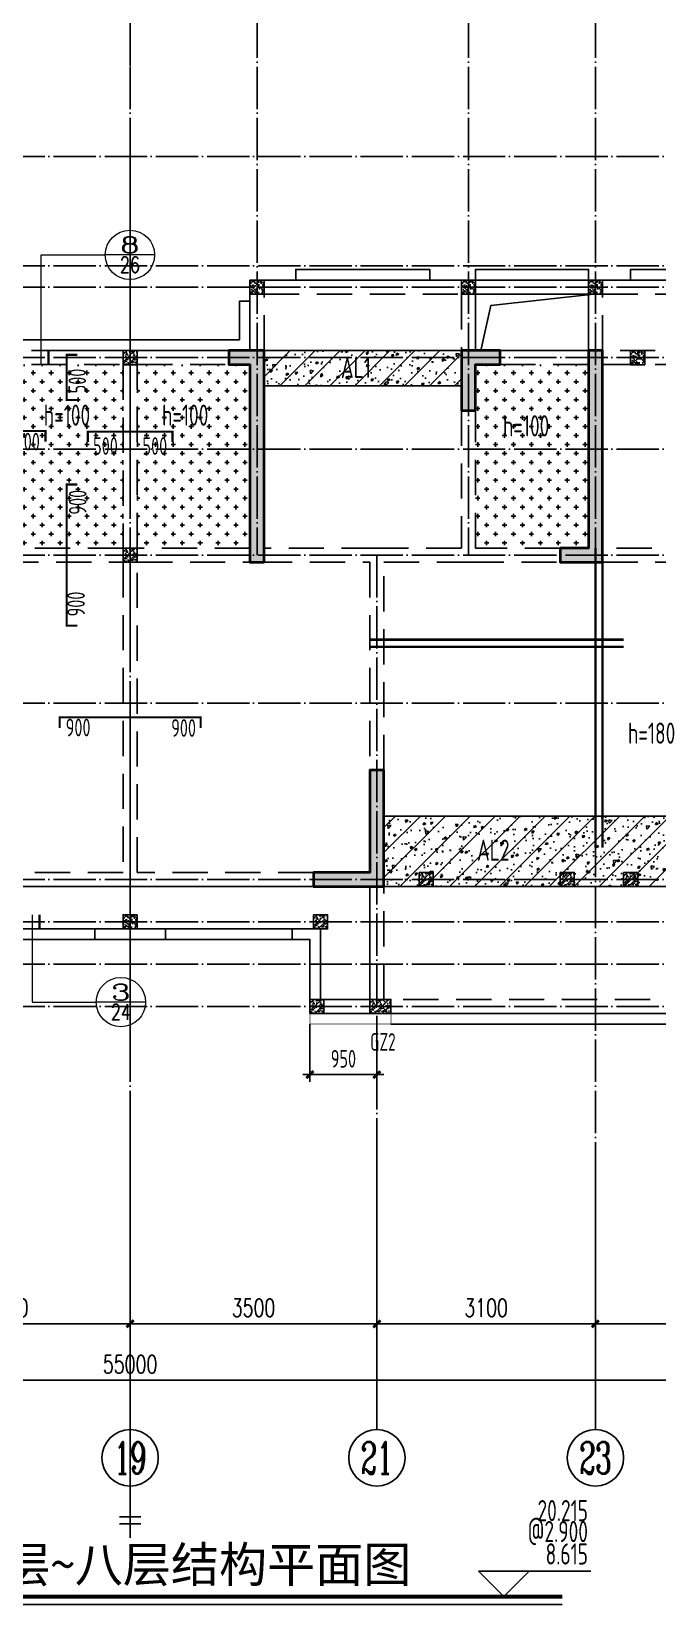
# Model space of a CAD drawing. Extents: x 393367 to 3005760, y 4998 to 826018.
# Drawn here: x 2518811 to 2527692, y 343539 to 365843 of the extents above; entities that cross this region are included whole.
import ezdxf
from ezdxf.enums import TextEntityAlignment as Align

# ---------------------------------------------------------------- set-up
doc = ezdxf.new("R2010")
doc.units = 0
doc.header["$LTSCALE"] = 1000
for name, pattern in [('CENTER', [8, 5, -1, 1, -1]), ('DASH', [0.35, 0.25, -0.1]), ('DASHED', [0.75, 0.5, -0.25]), ('DOTE', [2.42, 2, -0.2, 0.02, -0.2])]:
    doc.linetypes.add(name, pattern=pattern)
doc.layers.get('0').update_dxf_attribs({"linetype": 'CONTINUOUS'})
doc.layers.get('Defpoints').update_dxf_attribs({"linetype": 'CONTINUOUS'})
for name, color, linetype in [('AXIS', 3, 'CONTINUOUS'), ('AXIS_TEXT', 7, 'CONTINUOUS'), ('BEAM', 4, 'DASH'), ('DIM', 3, 'CONTINUOUS'), ('DOTE', 8, 'DOTE'), ('PUB_TEXT', 7, 'CONTINUOUS'), ('S-引出线', 40, 'CONTINUOUS'), ('S-文字', 7, 'CONTINUOUS'), ('S-板负筋', 13, 'CONTINUOUS'), ('S-板负筋标注', 7, 'CONTINUOUS'), ('S-构造柱', 212, 'CONTINUOUS'), ('S-构造柱编号', 130, 'CONTINUOUS'), ('S-标高', 3, 'CONTINUOUS'), ('S-梁', 4, 'DASHED'), ('S-梁实线', 4, 'CONTINUOUS'), ('S-楼板文字', 7, 'CONTINUOUS'), ('S-洞口边线', 7, 'CONTINUOUS'), ('S-砼墙', 150, 'CONTINUOUS'), ('S-砼墙填充', 251, 'CONTINUOUS'), ('S-降板填充', 75, 'CONTINUOUS'), ('TEXT', 7, 'CONTINUOUS'), ('THIN', 7, 'CONTINUOUS'), ('板面附加钢筋', 4, 'CONTINUOUS'), ('看线', 251, 'CONTINUOUS')]:
    doc.layers.add(name, color=color, linetype=linetype)
doc.layers.add('DIM_IDEN', color=3, linetype='CONTINUOUS', lineweight=15)
doc.styles.add('-宋体', font='')
doc.styles.add('_TCH_AXIS', font='COMPLEX', dxfattribs={"bigfont": 'GBCBIG'})
doc.styles.add('_TCH_DIM_T3', font='SIMPLEX', dxfattribs={"width": 0.705882, "bigfont": 'GBCBIG'})
doc.styles.add('_TCH_LABEL', font='COMPLEX', dxfattribs={"bigfont": 'GBCBIG'})
doc.styles.add('COMPLEX', font='COMPLEX')
doc.styles.add('TSSD_Label', font='Tssdeng.shx', dxfattribs={"width": 0.7, "bigfont": 'hztxt.shx'})
doc.styles.add('TSSD_Rein', font='Tssdeng.shx', dxfattribs={"width": 0.7, "bigfont": 'hztxt.shx'})
doc.styles.get('-宋体').set_extended_font_data('SimSun')
doc.dimstyles.new('_TCH_ARCH&&100', dxfattribs={"dimtxt": 255, "dimasz": 100, "dimexe": 250, "dimexo": 300, "dimgap": 100, "dimtad": 1, "dimdec": 0, "dimzin": 0, "dimdsep": 46, "dimtxsty": '_TCH_DIM_T3', "dimblk": 'ARCHTICK', "dimcen": 0.09, "dimclrt": 7, "dimazin": 2, "dimtfac": 1, "dimtdec": 0, "dimtix": 1, "dimtmove": 2, "dimatfit": 3, "dimldrblk": 'ARCHTICK', "dimfxl": 1, "dimtolj": 1, "dimtzin": 0, "dimarcsym": 0})
doc.dimstyles.new('TSSD_100_100$0', dxfattribs={"dimtxt": 250, "dimasz": 100, "dimexe": 100, "dimexo": 250, "dimgap": 100, "dimtad": 1, "dimdec": 0, "dimzin": 0, "dimdsep": 46, "dimtxsty": 'TSSD_Rein', "dimblk": 'ARCHTICK', "dimcen": 0, "dimdle": 100, "dimclrt": 7, "dimadec": 0, "dimazin": 0, "dimtfac": 1, "dimtdec": 0, "dimtix": 1, "dimtmove": 2, "dimatfit": 3, "dimldrblk": '_tsdbk', "dimfxl": 1, "dimtolj": 1, "dimtzin": 0, "dimarcsym": 0})

# ---------------------------------------------------------------- blocks, each defined once
blk = doc.blocks.new('_ArchTick')
at = {"color": 0, "linetype": 'ByBlock', "const_width": 0.4}
blk.add_lwpolyline([(-0.5, -0.5), (0.5, 0.5)], dxfattribs=at)
blk = doc.blocks.new('*D3197')
at = {"layer": 'AXIS', "color": 0, "lineweight": -2}
for p, q in [((40800, 4500), (40800, 2050)), ((44700, 4500), (44700, 2050)), ((40800, 2300), (44700, 2300))]:
    blk.add_line(p, q, dxfattribs=at)
at = {"layer": 'Defpoints', "color": 0}
for p in [(40800, 4800), (44700, 4800), (44700, 2300)]:
    blk.add_point(p, dxfattribs=at)
at = {"layer": 'AXIS', "color": 0, "lineweight": -2, "xscale": 100, "yscale": 100, "zscale": 100, "rotation": 180}
blk.add_blockref('_ArchTick', (40800, 2300), dxfattribs=at)
at = {"layer": 'AXIS', "color": 0, "lineweight": -2, "xscale": 100, "yscale": 100, "zscale": 100}
blk.add_blockref('_ArchTick', (44700, 2300), dxfattribs=at)
at = {"layer": 'AXIS', "color": 7, "insert": (42750, 2527), "char_height": 255, "attachment_point": 5, "style": '_TCH_DIM_T3'}
blk.add_mtext('\\A1;3900', dxfattribs=at)
blk = doc.blocks.new('*D3198')
at = {"layer": 'AXIS', "color": 0, "lineweight": -2}
for p, q in [((37700, 4500), (37700, 2050)), ((40800, 4500), (40800, 2050)), ((37700, 2300), (40800, 2300))]:
    blk.add_line(p, q, dxfattribs=at)
at = {"layer": 'Defpoints', "color": 0}
for p in [(37700, 4800), (40800, 4800), (40800, 2300)]:
    blk.add_point(p, dxfattribs=at)
at = {"layer": 'AXIS', "color": 0, "lineweight": -2, "xscale": 100, "yscale": 100, "zscale": 100, "rotation": 180}
blk.add_blockref('_ArchTick', (37700, 2300), dxfattribs=at)
at = {"layer": 'AXIS', "color": 0, "lineweight": -2, "xscale": 100, "yscale": 100, "zscale": 100}
blk.add_blockref('_ArchTick', (40800, 2300), dxfattribs=at)
at = {"layer": 'AXIS', "color": 7, "insert": (39250, 2527), "char_height": 255, "attachment_point": 5, "style": '_TCH_DIM_T3'}
blk.add_mtext('\\A1;3100', dxfattribs=at)
blk = doc.blocks.new('*D3199')
at = {"layer": 'AXIS', "color": 0, "lineweight": -2}
for p, q in [((34200, 4500), (34200, 2050)), ((37700, 4500), (37700, 2050)), ((34200, 2300), (37700, 2300))]:
    blk.add_line(p, q, dxfattribs=at)
at = {"layer": 'Defpoints', "color": 0}
for p in [(34200, 4800), (37700, 4800), (37700, 2300)]:
    blk.add_point(p, dxfattribs=at)
at = {"layer": 'AXIS', "color": 0, "lineweight": -2, "xscale": 100, "yscale": 100, "zscale": 100, "rotation": 180}
blk.add_blockref('_ArchTick', (34200, 2300), dxfattribs=at)
at = {"layer": 'AXIS', "color": 0, "lineweight": -2, "xscale": 100, "yscale": 100, "zscale": 100}
blk.add_blockref('_ArchTick', (37700, 2300), dxfattribs=at)
at = {"layer": 'AXIS', "color": 7, "insert": (35950, 2527), "char_height": 255, "attachment_point": 5, "style": '_TCH_DIM_T3'}
blk.add_mtext('\\A1;3500', dxfattribs=at)
blk = doc.blocks.new('*D3246')
at = {"layer": 'AXIS', "color": 0, "lineweight": -2}
for p, q in [((30700, 4500), (30700, 2050)), ((34200, 4500), (34200, 2050)), ((30700, 2300), (34200, 2300))]:
    blk.add_line(p, q, dxfattribs=at)
at = {"layer": 'Defpoints', "color": 0}
for p in [(30700, 4800), (34200, 4800), (34200, 2300)]:
    blk.add_point(p, dxfattribs=at)
at = {"layer": 'AXIS', "color": 0, "lineweight": -2, "xscale": 100, "yscale": 100, "zscale": 100, "rotation": 180}
blk.add_blockref('_ArchTick', (30700, 2300), dxfattribs=at)
at = {"layer": 'AXIS', "color": 0, "lineweight": -2, "xscale": 100, "yscale": 100, "zscale": 100}
blk.add_blockref('_ArchTick', (34200, 2300), dxfattribs=at)
at = {"layer": 'AXIS', "color": 7, "insert": (32450, 2527), "char_height": 255, "attachment_point": 5, "style": '_TCH_DIM_T3'}
blk.add_mtext('\\A1;3500', dxfattribs=at)
blk = doc.blocks.new('*D3247')
at = {"layer": 'AXIS', "color": 0, "lineweight": -2}
for p, q in [((6700, 4500), (6700, 1250)), ((61700, 4500), (61700, 1250)), ((6700, 1500), (61700, 1500))]:
    blk.add_line(p, q, dxfattribs=at)
at = {"layer": 'Defpoints', "color": 0}
for p in [(6700, 4800), (61700, 4800), (61700, 1500)]:
    blk.add_point(p, dxfattribs=at)
at = {"layer": 'AXIS', "color": 0, "lineweight": -2, "xscale": 100, "yscale": 100, "zscale": 100, "rotation": 180}
blk.add_blockref('_ArchTick', (6700, 1500), dxfattribs=at)
at = {"layer": 'AXIS', "color": 0, "lineweight": -2, "xscale": 100, "yscale": 100, "zscale": 100}
blk.add_blockref('_ArchTick', (61700, 1500), dxfattribs=at)
at = {"layer": 'AXIS', "color": 7, "insert": (34200, 1727), "char_height": 255, "attachment_point": 5, "style": '_TCH_DIM_T3'}
blk.add_mtext('\\A1;55000', dxfattribs=at)
blk = doc.blocks.new('_axiso')
blk.add_circle((0, 0), 0.5)
at = {"layer": 'AXIS_TEXT', "style": 'COMPLEX', "width": 1.041667}
blk.add_attdef('A', text='', height=0.56, dxfattribs=at).set_placement((-0.25, -0.28), (0.25, -0.28), align=Align.FIT)
blk = doc.blocks.new('A$C3AD31606')
at = {"layer": 'BEAM', "linetype": 'ByBlock'}
h = blk.add_hatch(dxfattribs=at)
h.set_pattern_fill('ARMORED', color=252, scale=50, angle=180, style=0)
h.set_pattern_definition([(230, (-188270.94, 1923611.7), (-358.63009, 31.376067), [37.5, -412.5]), (175, (-188270.94, 1923611.7), (69.37567, -376.09607), [30, -330]), (280.4514, (-188300.83, 1923614.3), (-289.25469, -344.71977), [31.870095, -350.571056]), (226.1842, (-188270.94, 1923511.7), (-533.62052, 82.75951), [56.25, -618.75]), (276.6356, (-188315.4, 1923518.6), (-467.33135, -487.05894), [47.80514, -525.8565]), (171.1842, (-188270.94, 1923511.7), (-467.33097, -487.0593), [45, -495]), (201, (-188320.94, 1923536.7), (-298.453526, 201.309445), [37.5, -412.5]), (146, (-188320.94, 1923536.7), (-121.657666, -362.57502), [30, -330]), (251.4514, (-188345.8, 1923553.46), (-420.111314, -161.26525), [31.870095, -350.571056]), (217.5, (-188270.94, 1923611.69), (-6.079928, -166.446927), [0, -326, 0, -335, 0, -331.25]), (187.5, (-188270.94, 1923611.69), (-131.534769, -197.205856), [0, -191, 0, -318.5, 0, -126.25]), (147.5, (-188159.44, 1923611.69), (-266.911218, 11.277436), [0, -125, 0, -390, 0, -517.5]), (137.5, (-188109.44, 1923611.69), (-291.593085, -50.05249), [0, -162.5, 0, -259, 0, -367.5]), (225, (-188270.94, 1923611.69), (176.776695, -176.776695), [])])
h.paths.add_polyline_path([(32200, 9190), (29400, 9190), (29400, 9690), (32200, 9690)])
h = blk.add_hatch(dxfattribs=at)
h.set_pattern_fill('ARMORED', color=252, scale=50, angle=180, style=0)
h.set_pattern_definition([(230, (-186570.94, 1916511.6), (-358.63009, 31.376067), [37.5, -412.5]), (175, (-186570.94, 1916511.6), (69.37567, -376.09607), [30, -330]), (280.4514, (-186600.83, 1916514.23), (-289.25469, -344.71977), [31.870095, -350.571056]), (226.1842, (-186570.94, 1916411.6), (-533.62052, 82.75951), [56.25, -618.75]), (276.6356, (-186615.4, 1916418.5), (-467.33135, -487.05894), [47.80514, -525.8565]), (171.1842, (-186570.94, 1916411.6), (-467.33097, -487.0593), [45, -495]), (201, (-186620.94, 1916436.6), (-298.453526, 201.309445), [37.5, -412.5]), (146, (-186620.94, 1916436.6), (-121.657666, -362.57502), [30, -330]), (251.4514, (-186645.8, 1916453.4), (-420.111314, -161.26525), [31.870095, -350.571056]), (217.5, (-186570.94, 1916511.61), (-6.079928, -166.446927), [0, -326, 0, -335, 0, -331.25]), (187.5, (-186570.94, 1916511.61), (-131.534769, -197.205856), [0, -191, 0, -318.5, 0, -126.25]), (147.5, (-186459.44, 1916511.61), (-266.911218, 11.277436), [0, -125, 0, -390, 0, -517.5]), (137.5, (-186409.44, 1916511.61), (-291.593085, -50.05249), [0, -162.5, 0, -259, 0, -367.5]), (225, (-186570.94, 1916511.61), (176.776695, -176.776695), [])])
h.paths.add_polyline_path([(37900, 2090), (31100, 2090), (31100, 3090), (37900, 3090)])
at = {"layer": 'S-构造柱'}
h = blk.add_hatch(dxfattribs=at)
h.set_pattern_fill('ARMORED', color=256, scale=15, angle=-90, style=0)
h.set_pattern_definition([(320, (-124989.41, 3289163.76), (-9.4128202, -107.5890274), [11.25, -123.75]), (265, (-124989.41, 3289163.76), (112.82882, 20.8127), [9, -99]), (10.4514, (-124990.19, 3289154.79), (103.4159313, -86.7764073), [9.5610285, -105.1713168]), (316.1842, (-124959.41, 3289163.76), (-24.827852, -160.0861573), [16.875, -185.625]), (6.6356, (-124961.48, 3289150.42), (146.117681, -140.199406), [14.341543, -157.75695]), (261.1842, (-124959.41, 3289163.76), (146.11779, -140.199292), [13.5, -148.5]), (291, (-124966.91, 3289148.76), (-60.3928336, -89.5360578), [11.25, -123.75]), (236, (-124966.91, 3289148.76), (108.7725068, -36.4972998), [9, -99]), (341.4514, (-124971.94, 3289141.3), (48.3795745, -126.0333943), [9.5610285, -105.1713168]), (307.5, (-124989.41, 3289163.757), (49.93407807, -1.8239783), [0, -97.8, 0, -100.5, 0, -99.375]), (277.5, (-124989.41, 3289163.757), (59.1617568, -39.4604306), [0, -57.3, 0, -95.55, 0, -37.875]), (237.5, (-124989.41, 3289197.207), (-3.38323076, -80.07336543), [0, -37.5, 0, -117, 0, -155.25]), (227.5, (-124989.41, 3289212.21), (15.0157473, -87.4779254), [0, -48.75, 0, -77.7, 0, -110.25]), (315, (-124989.41, 3289163.76), (53.0330086, 53.0330086), [])])
h.paths.add_polyline_path([(29400, 10690), (29400, 10490), (29200, 10490), (29200, 10690)])
h = blk.add_hatch(dxfattribs=at)
h.set_pattern_fill('ARMORED', color=256, scale=15, angle=-90, style=0)
h.set_pattern_definition([(320, (-121989.41, 3289163.76), (-9.4128202, -107.5890274), [11.25, -123.75]), (265, (-121989.41, 3289163.76), (112.82882, 20.8127), [9, -99]), (10.4514, (-121990.19, 3289154.8), (103.4159313, -86.7764073), [9.5610285, -105.1713168]), (316.1842, (-121959.41, 3289163.76), (-24.827852, -160.0861573), [16.875, -185.625]), (6.6356, (-121961.48, 3289150.42), (146.117681, -140.199406), [14.341543, -157.75695]), (261.1842, (-121959.41, 3289163.76), (146.11779, -140.199292), [13.5, -148.5]), (291, (-121966.91, 3289148.76), (-60.3928336, -89.5360578), [11.25, -123.75]), (236, (-121966.91, 3289148.76), (108.7725068, -36.4972998), [9, -99]), (341.4514, (-121971.94, 3289141.3), (48.3795745, -126.0333943), [9.5610285, -105.1713168]), (307.5, (-121989.41, 3289163.76), (49.93407807, -1.8239783), [0, -97.8, 0, -100.5, 0, -99.375]), (277.5, (-121989.41, 3289163.76), (59.1617568, -39.4604306), [0, -57.3, 0, -95.55, 0, -37.875]), (237.5, (-121989.41, 3289197.21), (-3.38323076, -80.07336543), [0, -37.5, 0, -117, 0, -155.25]), (227.5, (-121989.41, 3289212.21), (15.0157473, -87.4779254), [0, -48.75, 0, -77.7, 0, -110.25]), (315, (-121989.41, 3289163.76), (53.0330086, 53.0330086), [])])
h.paths.add_polyline_path([(32400, 10690), (32400, 10490), (32200, 10490), (32200, 10690)])
h = blk.add_hatch(dxfattribs=at)
h.set_pattern_fill('ARMORED', color=256, scale=15, angle=-90, style=0)
h.set_pattern_definition([(320, (-120189.41, 3289163.765), (-9.4128202, -107.5890274), [11.25, -123.75]), (265, (-120189.41, 3289163.77), (112.82882, 20.8127), [9, -99]), (10.4514, (-120190.19, 3289154.8), (103.4159313, -86.7764073), [9.5610285, -105.1713168]), (316.1842, (-120159.41, 3289163.77), (-24.827852, -160.0861573), [16.875, -185.625]), (6.6356, (-120161.48, 3289150.42), (146.117681, -140.199406), [14.341543, -157.75695]), (261.1842, (-120159.41, 3289163.77), (146.11779, -140.199292), [13.5, -148.5]), (291, (-120166.91, 3289148.765), (-60.3928336, -89.5360578), [11.25, -123.75]), (236, (-120166.91, 3289148.77), (108.7725068, -36.4972998), [9, -99]), (341.4514, (-120171.94, 3289141.3), (48.3795745, -126.0333943), [9.5610285, -105.1713168]), (307.5, (-120189.41, 3289163.765), (49.93407807, -1.8239783), [0, -97.8, 0, -100.5, 0, -99.375]), (277.5, (-120189.41, 3289163.765), (59.1617568, -39.4604306), [0, -57.3, 0, -95.55, 0, -37.875]), (237.5, (-120189.41, 3289197.215), (-3.38323076, -80.07336543), [0, -37.5, 0, -117, 0, -155.25]), (227.5, (-120189.41, 3289212.215), (15.0157473, -87.4779254), [0, -48.75, 0, -77.7, 0, -110.25]), (315, (-120189.41, 3289163.765), (53.0330086, 53.0330086), [])])
h.paths.add_polyline_path([(34200, 10690), (34200, 10490), (34000, 10490), (34000, 10690)])
h = blk.add_hatch(dxfattribs=at)
h.set_pattern_fill('ARMORED', color=256, scale=15, angle=-90, style=0)
h.set_pattern_definition([(220, (181789.6, 3288163.76), (9.4128202, -107.5890274), [11.25, -123.75]), (275, (181789.6, 3288163.76), (-112.82882, 20.8127), [9, -99]), (169.5486, (181790.38, 3288154.8), (-103.4159313, -86.7764073), [9.5610285, -105.1713168]), (223.8158, (181759.6, 3288163.76), (24.827852, -160.0861573), [16.875, -185.625]), (173.3644, (181761.67, 3288150.42), (-146.117681, -140.199406), [14.341543, -157.75695]), (278.8158, (181759.6, 3288163.76), (-146.11779, -140.199292), [13.5, -148.5]), (249, (181767.1, 3288148.76), (60.3928336, -89.5360578), [11.25, -123.75]), (304, (181767.1, 3288148.76), (-108.7725068, -36.4972998), [9, -99]), (198.5486, (181772.13, 3288141.3), (-48.3795745, -126.0333943), [9.5610285, -105.1713168]), (232.5, (181789.6, 3288163.76), (-49.93407807, -1.8239783), [0, -97.8, 0, -100.5, 0, -99.375]), (262.5, (181789.6, 3288163.76), (-59.1617568, -39.4604306), [0, -57.3, 0, -95.55, 0, -37.875]), (302.5, (181789.6, 3288197.21), (3.38323076, -80.07336543), [0, -37.5, 0, -117, 0, -155.25]), (312.5, (181789.6, 3288212.21), (-15.0157473, -87.4779254), [0, -48.75, 0, -77.7, 0, -110.25]), (225, (181789.6, 3288163.76), (-53.0330086, 53.0330086), [])])
h.paths.add_polyline_path([(27400, 9690), (27400, 9490), (27600, 9490), (27600, 9690)])
h = blk.add_hatch(dxfattribs=at)
h.set_pattern_fill('ARMORED', color=256, scale=15, angle=-90, style=0)
h.set_pattern_definition([(320, (-119589.41, 3288163.77), (-9.4128202, -107.5890274), [11.25, -123.75]), (265, (-119589.41, 3288163.77), (112.82882, 20.8127), [9, -99]), (10.4514, (-119590.19, 3288154.8), (103.4159313, -86.7764073), [9.5610285, -105.1713168]), (316.1842, (-119559.41, 3288163.77), (-24.827852, -160.0861573), [16.875, -185.625]), (6.6356, (-119561.48, 3288150.43), (146.117681, -140.199406), [14.341543, -157.75695]), (261.1842, (-119559.41, 3288163.77), (146.11779, -140.199292), [13.5, -148.5]), (291, (-119566.91, 3288148.77), (-60.3928336, -89.5360578), [11.25, -123.75]), (236, (-119566.91, 3288148.77), (108.7725068, -36.4972998), [9, -99]), (341.4514, (-119571.94, 3288141.31), (48.3795745, -126.0333943), [9.5610285, -105.1713168]), (307.5, (-119589.41, 3288163.77), (49.93407807, -1.8239783), [0, -97.8, 0, -100.5, 0, -99.375]), (277.5, (-119589.41, 3288163.77), (59.1617568, -39.4604306), [0, -57.3, 0, -95.55, 0, -37.875]), (237.5, (-119589.41, 3288197.22), (-3.38323076, -80.07336543), [0, -37.5, 0, -117, 0, -155.25]), (227.5, (-119589.41, 3288212.22), (15.0157473, -87.4779254), [0, -48.75, 0, -77.7, 0, -110.25]), (315, (-119589.41, 3288163.77), (53.0330086, 53.0330086), [])])
h.paths.add_polyline_path([(34800, 9690), (34800, 9490), (34600, 9490), (34600, 9690)])
h = blk.add_hatch(dxfattribs=at)
h.set_pattern_fill('ARMORED', color=256, scale=15, angle=-90, style=0)
h.set_pattern_definition([(220, (181789.6, 3285363.765), (9.4128202, -107.5890274), [11.25, -123.75]), (275, (181789.6, 3285363.77), (-112.82882, 20.8127), [9, -99]), (169.5486, (181790.38, 3285354.8), (-103.4159313, -86.7764073), [9.5610285, -105.1713168]), (223.8158, (181759.6, 3285363.77), (24.827852, -160.0861573), [16.875, -185.625]), (173.3644, (181761.67, 3285350.42), (-146.117681, -140.199406), [14.341543, -157.75695]), (278.8158, (181759.6, 3285363.77), (-146.11779, -140.199292), [13.5, -148.5]), (249, (181767.1, 3285348.765), (60.3928336, -89.5360578), [11.25, -123.75]), (304, (181767.1, 3285348.77), (-108.7725068, -36.4972998), [9, -99]), (198.5486, (181772.13, 3285341.3), (-48.3795745, -126.0333943), [9.5610285, -105.1713168]), (232.5, (181789.6, 3285363.765), (-49.93407807, -1.8239783), [0, -97.8, 0, -100.5, 0, -99.375]), (262.5, (181789.6, 3285363.765), (-59.1617568, -39.4604306), [0, -57.3, 0, -95.55, 0, -37.875]), (302.5, (181789.6, 3285397.215), (3.38323076, -80.07336543), [0, -37.5, 0, -117, 0, -155.25]), (312.5, (181789.6, 3285412.215), (-15.0157473, -87.4779254), [0, -48.75, 0, -77.7, 0, -110.25]), (225, (181789.6, 3285363.765), (-53.0330086, 53.0330086), [])])
h.paths.add_polyline_path([(27400, 6890), (27400, 6690), (27600, 6690), (27600, 6890)])
h = blk.add_hatch(dxfattribs=at)
h.set_pattern_fill('ARMORED', color=256, scale=15, angle=-90, style=0)
h.set_pattern_definition([(220, (185989.41, 3280763.765), (9.4128202, -107.5890274), [11.25, -123.75]), (275, (185989.41, 3280763.77), (-112.82882, 20.8127), [9, -99]), (169.5486, (185990.19, 3280754.8), (-103.4159313, -86.7764073), [9.5610285, -105.1713168]), (223.8158, (185959.41, 3280763.77), (24.827852, -160.0861573), [16.875, -185.625]), (173.3644, (185961.48, 3280750.42), (-146.117681, -140.199406), [14.341543, -157.75695]), (278.8158, (185959.4, 3280763.77), (-146.11779, -140.199292), [13.5, -148.5]), (249, (185966.91, 3280748.765), (60.3928336, -89.5360578), [11.25, -123.75]), (304, (185966.91, 3280748.77), (-108.7725068, -36.4972998), [9, -99]), (198.5486, (185971.94, 3280741.3), (-48.3795745, -126.0333943), [9.5610285, -105.1713168]), (232.5, (185989.41, 3280763.765), (-49.93407807, -1.8239783), [0, -97.8, 0, -100.5, 0, -99.375]), (262.5, (185989.41, 3280763.765), (-59.1617568, -39.4604306), [0, -57.3, 0, -95.55, 0, -37.875]), (302.5, (185989.41, 3280797.215), (3.38323076, -80.07336543), [0, -37.5, 0, -117, 0, -155.25]), (312.5, (185989.41, 3280812.215), (-15.0157473, -87.4779254), [0, -48.75, 0, -77.7, 0, -110.25]), (225, (185989.41, 3280763.765), (-53.0330086, 53.0330086), [])])
h.paths.add_polyline_path([(31600, 2290), (31600, 2090), (31800, 2090), (31800, 2290)])
h = blk.add_hatch(dxfattribs=at)
h.set_pattern_fill('ARMORED', color=256, scale=15, angle=-90, style=0)
h.set_pattern_definition([(220, (187989.41, 3280763.76), (9.4128202, -107.5890274), [11.25, -123.75]), (275, (187989.41, 3280763.76), (-112.82882, 20.8127), [9, -99]), (169.5486, (187990.19, 3280754.8), (-103.4159313, -86.7764073), [9.5610285, -105.1713168]), (223.8158, (187959.41, 3280763.76), (24.827852, -160.0861573), [16.875, -185.625]), (173.3644, (187961.48, 3280750.42), (-146.117681, -140.199406), [14.341543, -157.75695]), (278.8158, (187959.4, 3280763.76), (-146.11779, -140.199292), [13.5, -148.5]), (249, (187966.91, 3280748.76), (60.3928336, -89.5360578), [11.25, -123.75]), (304, (187966.91, 3280748.76), (-108.7725068, -36.4972998), [9, -99]), (198.5486, (187971.94, 3280741.3), (-48.3795745, -126.0333943), [9.5610285, -105.1713168]), (232.5, (187989.408, 3280763.76), (-49.93407807, -1.8239783), [0, -97.8, 0, -100.5, 0, -99.375]), (262.5, (187989.41, 3280763.76), (-59.1617568, -39.4604306), [0, -57.3, 0, -95.55, 0, -37.875]), (302.5, (187989.408, 3280797.21), (3.38323076, -80.07336543), [0, -37.5, 0, -117, 0, -155.25]), (312.5, (187989.41, 3280812.21), (-15.0157473, -87.4779254), [0, -48.75, 0, -77.7, 0, -110.25]), (225, (187989.41, 3280763.76), (-53.0330086, 53.0330086), [])])
h.paths.add_polyline_path([(33600, 2290), (33600, 2090), (33800, 2090), (33800, 2290)])
h = blk.add_hatch(dxfattribs=at)
h.set_pattern_fill('ARMORED', color=256, scale=15, angle=-90, style=0)
h.set_pattern_definition([(220, (188889.41, 3280763.765), (9.4128202, -107.5890274), [11.25, -123.75]), (275, (188889.41, 3280763.77), (-112.82882, 20.8127), [9, -99]), (169.5486, (188890.19, 3280754.8), (-103.4159313, -86.7764073), [9.5610285, -105.1713168]), (223.8158, (188859.41, 3280763.77), (24.827852, -160.0861573), [16.875, -185.625]), (173.3644, (188861.48, 3280750.42), (-146.117681, -140.199406), [14.341543, -157.75695]), (278.8158, (188859.4, 3280763.77), (-146.11779, -140.199292), [13.5, -148.5]), (249, (188866.91, 3280748.765), (60.3928336, -89.5360578), [11.25, -123.75]), (304, (188866.91, 3280748.77), (-108.7725068, -36.4972998), [9, -99]), (198.5486, (188871.94, 3280741.3), (-48.3795745, -126.0333943), [9.5610285, -105.1713168]), (232.5, (188889.41, 3280763.765), (-49.93407807, -1.8239783), [0, -97.8, 0, -100.5, 0, -99.375]), (262.5, (188889.41, 3280763.765), (-59.1617568, -39.4604306), [0, -57.3, 0, -95.55, 0, -37.875]), (302.5, (188889.41, 3280797.215), (3.38323076, -80.07336543), [0, -37.5, 0, -117, 0, -155.25]), (312.5, (188889.41, 3280812.215), (-15.0157473, -87.4779254), [0, -48.75, 0, -77.7, 0, -110.25]), (225, (188889.41, 3280763.765), (-53.0330086, 53.0330086), [])])
h.paths.add_polyline_path([(34500, 2290), (34500, 2090), (34700, 2090), (34700, 2290)])
h = blk.add_hatch(dxfattribs=at)
h.set_pattern_fill('ARMORED', color=256, scale=15, angle=-90, style=0)
h.set_pattern_definition([(320, (-126789.41, 3280163.765), (-9.4128202, -107.5890274), [11.25, -123.75]), (265, (-126789.41, 3280163.77), (112.82882, 20.8127), [9, -99]), (10.4514, (-126790.19, 3280154.8), (103.4159313, -86.7764073), [9.5610285, -105.1713168]), (316.1842, (-126759.41, 3280163.77), (-24.827852, -160.0861573), [16.875, -185.625]), (6.6356, (-126761.48, 3280150.42), (146.117681, -140.199406), [14.341543, -157.75695]), (261.1842, (-126759.41, 3280163.77), (146.11779, -140.199292), [13.5, -148.5]), (291, (-126766.91, 3280148.765), (-60.3928336, -89.5360578), [11.25, -123.75]), (236, (-126766.91, 3280148.77), (108.7725068, -36.4972998), [9, -99]), (341.4514, (-126771.94, 3280141.3), (48.3795745, -126.0333943), [9.5610285, -105.1713168]), (307.5, (-126789.41, 3280163.765), (49.93407807, -1.8239783), [0, -97.8, 0, -100.5, 0, -99.375]), (277.5, (-126789.41, 3280163.765), (59.1617568, -39.4604306), [0, -57.3, 0, -95.55, 0, -37.875]), (237.5, (-126789.41, 3280197.215), (-3.38323076, -80.07336543), [0, -37.5, 0, -117, 0, -155.25]), (227.5, (-126789.41, 3280212.215), (15.0157473, -87.4779254), [0, -48.75, 0, -77.7, 0, -110.25]), (315, (-126789.41, 3280163.765), (53.0330086, 53.0330086), [])])
h.paths.add_polyline_path([(27600, 1690), (27600, 1490), (27400, 1490), (27400, 1690)])
h = blk.add_hatch(dxfattribs=at)
h.set_pattern_fill('ARMORED', color=256, scale=15, angle=-90, style=0)
h.set_pattern_definition([(220, (184489.41, 3280163.76), (9.4128202, -107.5890274), [11.25, -123.75]), (275, (184489.41, 3280163.76), (-112.82882, 20.8127), [9, -99]), (169.5486, (184490.19, 3280154.8), (-103.4159313, -86.7764073), [9.5610285, -105.1713168]), (223.8158, (184459.41, 3280163.76), (24.827852, -160.0861573), [16.875, -185.625]), (173.3644, (184461.48, 3280150.42), (-146.117681, -140.199406), [14.341543, -157.75695]), (278.8158, (184459.4, 3280163.76), (-146.11779, -140.199292), [13.5, -148.5]), (249, (184466.91, 3280148.76), (60.3928336, -89.5360578), [11.25, -123.75]), (304, (184466.91, 3280148.76), (-108.7725068, -36.4972998), [9, -99]), (198.5486, (184471.94, 3280141.3), (-48.3795745, -126.0333943), [9.5610285, -105.1713168]), (232.5, (184489.41, 3280163.76), (-49.93407807, -1.8239783), [0, -97.8, 0, -100.5, 0, -99.375]), (262.5, (184489.41, 3280163.76), (-59.1617568, -39.4604306), [0, -57.3, 0, -95.55, 0, -37.875]), (302.5, (184489.41, 3280197.21), (3.38323076, -80.07336543), [0, -37.5, 0, -117, 0, -155.25]), (312.5, (184489.41, 3280212.21), (-15.0157473, -87.4779254), [0, -48.75, 0, -77.7, 0, -110.25]), (225, (184489.41, 3280163.76), (-53.0330086, 53.0330086), [])])
h.paths.add_polyline_path([(30100, 1690), (30100, 1490), (30300, 1490), (30300, 1690)])
h = blk.add_hatch(dxfattribs=at)
h.set_pattern_fill('ARMORED', color=256, scale=15, angle=-90, style=0)
h.set_pattern_definition([(220, (184439.41, 3278963.76), (9.4128202, -107.5890274), [11.25, -123.75]), (275, (184439.41, 3278963.76), (-112.82882, 20.8127), [9, -99]), (169.5486, (184440.19, 3278954.8), (-103.4159313, -86.7764073), [9.5610285, -105.1713168]), (223.8158, (184409.41, 3278963.76), (24.827852, -160.0861573), [16.875, -185.625]), (173.3644, (184411.48, 3278950.42), (-146.117681, -140.199406), [14.341543, -157.75695]), (278.8158, (184409.4, 3278963.76), (-146.11779, -140.199292), [13.5, -148.5]), (249, (184416.91, 3278948.76), (60.3928336, -89.5360578), [11.25, -123.75]), (304, (184416.91, 3278948.76), (-108.7725068, -36.4972998), [9, -99]), (198.5486, (184421.94, 3278941.3), (-48.3795745, -126.0333943), [9.5610285, -105.1713168]), (232.5, (184439.408, 3278963.76), (-49.93407807, -1.8239783), [0, -97.8, 0, -100.5, 0, -99.375]), (262.5, (184439.41, 3278963.76), (-59.1617568, -39.4604306), [0, -57.3, 0, -95.55, 0, -37.875]), (302.5, (184439.408, 3278997.21), (3.38323076, -80.07336543), [0, -37.5, 0, -117, 0, -155.25]), (312.5, (184439.41, 3279012.21), (-15.0157473, -87.4779254), [0, -48.75, 0, -77.7, 0, -110.25]), (225, (184439.41, 3278963.76), (-53.0330086, 53.0330086), [])])
h.paths.add_polyline_path([(30050, 490), (30050, 290), (30250, 290), (30250, 490)])
h = blk.add_hatch(dxfattribs=at)
h.set_pattern_fill('ARMORED', color=256, scale=15, angle=-90, style=0)
h.set_pattern_definition([(220, (185289.41, 3278963.76), (9.4128202, -107.5890274), [11.25, -123.75]), (275, (185289.41, 3278963.76), (-112.82882, 20.8127), [9, -99]), (169.5486, (185290.19, 3278954.8), (-103.4159313, -86.7764073), [9.5610285, -105.1713168]), (223.8158, (185259.41, 3278963.76), (24.827852, -160.0861573), [16.875, -185.625]), (173.3644, (185261.48, 3278950.42), (-146.117681, -140.199406), [14.341543, -157.75695]), (278.8158, (185259.4, 3278963.76), (-146.11779, -140.199292), [13.5, -148.5]), (249, (185266.91, 3278948.76), (60.3928336, -89.5360578), [11.25, -123.75]), (304, (185266.91, 3278948.76), (-108.7725068, -36.4972998), [9, -99]), (198.5486, (185271.94, 3278941.3), (-48.3795745, -126.0333943), [9.5610285, -105.1713168]), (232.5, (185289.41, 3278963.76), (-49.93407807, -1.8239783), [0, -97.8, 0, -100.5, 0, -99.375]), (262.5, (185289.41, 3278963.76), (-59.1617568, -39.4604306), [0, -57.3, 0, -95.55, 0, -37.875]), (302.5, (185289.41, 3278997.21), (3.38323076, -80.07336543), [0, -37.5, 0, -117, 0, -155.25]), (312.5, (185289.41, 3279012.21), (-15.0157473, -87.4779254), [0, -48.75, 0, -77.7, 0, -110.25]), (225, (185289.41, 3278963.76), (-53.0330086, 53.0330086), [])])
h.paths.add_polyline_path([(30900, 490), (30900, 290), (31200, 290), (31200, 490)])
at = {"layer": 'BEAM', "linetype": 'ByBlock'}
for points in [[(32200, 9190), (29400, 9190), (29400, 9690), (32200, 9690)], [(37900, 2090), (31100, 2090), (31100, 3090), (37900, 3090)]]:
    blk.add_lwpolyline(points, close=True, dxfattribs=at)
at = {"layer": 'S-构造柱'}
for points in [[(29400, 10690), (29400, 10490), (29200, 10490), (29200, 10690)], [(32400, 10690), (32400, 10490), (32200, 10490), (32200, 10690)], [(34200, 10690), (34200, 10490), (34000, 10490), (34000, 10690)], [(27400, 9690), (27400, 9490), (27600, 9490), (27600, 9690)], [(34800, 9690), (34800, 9490), (34600, 9490), (34600, 9690)], [(27400, 6890), (27400, 6690), (27600, 6690), (27600, 6890)], [(31600, 2290), (31600, 2090), (31800, 2090), (31800, 2290)], [(33600, 2290), (33600, 2090), (33800, 2090), (33800, 2290)], [(34500, 2290), (34500, 2090), (34700, 2090), (34700, 2290)], [(27600, 1690), (27600, 1490), (27400, 1490), (27400, 1690)], [(30100, 1690), (30100, 1490), (30300, 1490), (30300, 1690)], [(30050, 490), (30050, 290), (30250, 290), (30250, 490)], [(30900, 490), (30900, 290), (31200, 290), (31200, 490)]]:
    blk.add_lwpolyline(points, close=True, dxfattribs=at)
at = {"layer": '板面附加钢筋', "color": 5, "linetype": 'DASH', "const_width": 35}
for points in [[(34100, 6890), (34100, 2642)], [(34200, 6890), (34200, 2642)], [(30900, 5590), (34500, 5590)], [(30900, 5490), (34500, 5490)]]:
    blk.add_lwpolyline(points, dxfattribs=at)
at = {"layer": 'S-构造柱编号', "color": 2, "linetype": 'ByBlock', "style": 'TSSD_Rein', "width": 0.65}
blk.add_text('GZ2', height=250, dxfattribs=at).set_placement((30906, -238, 0))
at = {"layer": 'TEXT', "color": 1, "style": 'TSSD_Rein', "width": 0.7}
for s, p in [('AL1', (30915, 9300, 0)), ('AL2', (32882, 2456, 0))]:
    blk.add_text(s, height=300, dxfattribs=at).set_placement(p, align=Align.RIGHT)
blk = doc.blocks.new('A$C23552573')
at = {"layer": 'DIM_IDEN', "color": 150}
for p, q in [((28454, 12761), (29363, 12761)), ((28454, 11205), (28454, 12761)), ((30063, 12761), (29363, 12761)), ((28326, 3405), (28326, 2166)), ((28326, 2166), (29235, 2166)), ((29935, 2166), (29235, 2166))]:
    blk.add_line(p, q, dxfattribs=at)
at = {"layer": 'DIM_IDEN', "color": 150, "const_width": 35}
for points in [[(28559, 11205), (28559, 11405)], [(28431, 3405), (28431, 3205)]]:
    blk.add_lwpolyline(points, dxfattribs=at)
at = {"layer": 'DIM_IDEN', "color": 150}
for centre in [(29713, 12761), (29585, 2166)]:
    blk.add_circle(centre, 350, dxfattribs=at)
at = {"layer": 'PUB_TEXT', "style": '_TCH_LABEL'}
for s, height, width, p, p2 in [('8', 225, 1.875, (29572, 12790), (29854, 12790)), ('26', 225.4, 0.772059, (29572, 12508), (29854, 12508)), ('3', 225, 1.875, (29444, 2194), (29726, 2194)), ('24', 225.4, 0.729167, (29444, 1913), (29726, 1913))]:
    blk.add_text(s, height=height, dxfattribs=dict(at, width=width)).set_placement(p, p2, align=Align.FIT)
blk = doc.blocks.new('A$C30E34BA0')
at = {"color": 30, "const_width": 8}
blk.add_lwpolyline([(29950, 500), (29950, 350), (31100, 350), (31100, 500)], dxfattribs=at)
at = {"layer": '看线', "color": 202, "ltscale": 0.5}
for points in [[(29750, 10900), (29750, 11050), (31650, 11050), (31650, 10900)], [(32300, 10900), (32300, 11050), (33900, 11050), (33900, 10900)], [(34500, 10900), (34500, 11050), (36700, 11050), (36700, 10900)], [(25700, 10600), (25850, 10600), (25850, 10050), (27400, 10050)], [(29100, 10600), (28950, 10600), (28950, 10050), (27400, 10050)], [(26900, 1700), (26900, 1550), (25100, 1550), (25100, 1700)], [(27900, 1700), (27900, 1550), (29700, 1550), (29700, 1700)], [(27400, 1550), (24850, 1550), (24850, 700)], [(27400, 1550), (29950, 1550), (29950, 700)], [(37000, 350), (31100, 350)]]:
    blk.add_lwpolyline(points, dxfattribs=at)
blk = doc.blocks.new('A$C3E0034D9')
at = {"layer": 'S-砼墙填充'}
for points in [[(29400, 6400), (29400, 9400), (28900, 9400), (28900, 9200), (29200, 9200), (29200, 6400)], [(32400, 8550), (32400, 9200), (32750, 9200), (32750, 9400), (32200, 9400), (32200, 8550)], [(34200, 6400), (34200, 9400), (34000, 9400), (34000, 6600), (33600, 6600), (33600, 6400)], [(31100, 1800), (31100, 3450), (30900, 3450), (30900, 2000), (30100, 2000), (30100, 1800)]]:
    blk.add_hatch(color=142, dxfattribs=at).paths.add_polyline_path(points)
at = {"layer": 'S-梁'}
for p, q in [((29400, 10200), (32200, 10200)), ((29400, 9400), (29400, 10200)), ((32200, 10200), (32200, 9400)), ((34200, 9400), (34200, 10200)), ((34200, 10200), (37200, 10200)), ((37200, 9400), (34200, 9400)), ((26100, 9200), (27400, 9200)), ((27400, 9200), (27400, 6600)), ((27600, 9200), (28900, 9200)), ((27600, 6600), (27600, 9200)), ((32750, 9200), (34000, 9200)), ((34200, 9200), (37200, 9200)), ((32200, 8550), (32200, 6600)), ((32400, 6600), (32400, 8550)), ((27400, 6600), (25800, 6600)), ((29200, 6600), (27600, 6600)), ((31000, 6600), (29400, 6600)), ((32200, 6600), (31000, 6600)), ((33600, 6600), (32400, 6600)), ((37900, 6600), (34200, 6600)), ((25700, 6400), (27400, 6400)), ((27400, 6400), (27400, 2000)), ((27600, 2000), (27600, 6400)), ((27600, 6400), (29300, 6400)), ((29300, 6400), (30900, 6400)), ((30900, 6400), (30900, 3450)), ((31100, 3450), (31100, 6400)), ((31100, 6400), (32300, 6400)), ((32300, 6400), (33600, 6400)), ((34200, 6400), (37900, 6400)), ((27400, 2000), (24900, 2000)), ((30100, 2000), (27600, 2000)), ((31100, 200), (31100, 1800)), ((37875, 200), (31100, 200))]:
    blk.add_line(p, q, dxfattribs=at)
at = {"layer": 'S-梁实线'}
for p, q in [((32300, 10400), (29200, 10400)), ((29200, 10400), (29200, 9400)), ((34100, 10400), (32300, 10400)), ((37200, 10400), (34100, 10400)), ((32400, 10200), (34000, 10200)), ((32400, 9400), (32400, 10200)), ((34000, 10200), (34000, 9400)), ((27500, 9400), (26100, 9400)), ((28900, 9400), (27500, 9400)), ((34000, 9400), (32750, 9400)), ((24900, 1800), (27500, 1800)), ((27500, 1800), (30100, 1800)), ((30900, 1800), (30900, 200)), ((30050, 200), (30050, 0)), ((30900, 200), (30050, 200)), ((30050, 0), (31000, 0)), ((31000, 0), (38125, 0))]:
    blk.add_line(p, q, dxfattribs=at)
at = {"layer": 'S-砼墙', "color": 150, "lineweight": 35}
for points in [[(29400, 6400), (29400, 9400), (28900, 9400), (28900, 9200), (29200, 9200), (29200, 6400)], [(32400, 8550), (32400, 9200), (32750, 9200), (32750, 9400), (32200, 9400), (32200, 8550)], [(34200, 6400), (34200, 9400), (34000, 9400), (34000, 6600), (33600, 6600), (33600, 6400)], [(31100, 1800), (31100, 3450), (30900, 3450), (30900, 2000), (30100, 2000), (30100, 1800)]]:
    blk.add_lwpolyline(points, close=True, dxfattribs=at)
blk = doc.blocks.new('*D3032')
at = {"layer": 'Defpoints', "color": 0}
for p in [(2522761, 352019), (2523711, 352019), (2523711, 351052)]:
    blk.add_point(p, dxfattribs=at)
at = {"layer": 'DIM', "color": 0, "lineweight": -2}
for p, q in [((2522761, 351769), (2522761, 350952)), ((2523711, 351769), (2523711, 350952)), ((2522661, 351052), (2523811, 351052))]:
    blk.add_line(p, q, dxfattribs=at)
at = {"layer": 'DIM', "color": 0, "lineweight": -2, "xscale": 100, "yscale": 100, "zscale": 100, "rotation": 180}
blk.add_blockref('_ArchTick', (2522761, 351052), dxfattribs=at)
at = {"layer": 'DIM', "color": 0, "lineweight": -2, "xscale": 100, "yscale": 100, "zscale": 100}
blk.add_blockref('_ArchTick', (2523711, 351052), dxfattribs=at)
at = {"layer": 'DIM', "color": 7, "insert": (2523236, 351277), "char_height": 250, "attachment_point": 5, "style": 'TSSD_Rein'}
blk.add_mtext('\\A1;950', dxfattribs=at)
blk = doc.blocks.new('_tsdbk')
blk.add_line((-1, 0), (0, 0))
at = {"const_width": 0.5}
blk.add_lwpolyline([(-0.7, -0.7), (0.7, 0.7)], dxfattribs=at)
blk = doc.blocks.new('A$C427E36F2')
at = {"layer": 'AXIS'}
for p, q in [((34200, 4800), (34200, 800)), ((37700, 4800), (37700, 800)), ((40800, 4800), (40800, 800))]:
    blk.add_line(p, q, dxfattribs=at)
at = {"layer": 'DOTE', "linetype": 'DOTE', "ltscale": 0.3}
for p, q in [((34200, 20850), (34200, 4800)), ((36000, 20850), (36000, 13200)), ((39000, 20850), (39000, 13200)), ((40800, 20850), (40800, 4800)), ((4800, 18850), (63600, 18850)), ((4800, 17300), (63600, 17300)), ((4800, 17000), (63600, 17000)), ((4800, 16000), (63600, 16000)), ((4800, 14700), (63600, 14700)), ((4800, 13200), (63600, 13200)), ((37700, 13200), (37700, 4800)), ((4800, 11100), (63600, 11100)), ((4800, 8600), (63600, 8600)), ((4800, 8000), (63600, 8000)), ((4800, 7400), (63600, 7400)), ((4800, 6800), (63600, 6800))]:
    blk.add_line(p, q, dxfattribs=at)
at = {"layer": 'AXIS'}
ref = blk.add_blockref('_axiso', (34200, 400), dxfattribs=dict(at, xscale=800, yscale=800, zscale=800))
ref.add_attrib('A', '19', dxfattribs={"layer": 'AXIS_TEXT', "height": 452.55, "style": '_TCH_AXIS', "width": 0.724138}).set_placement((33973.7, 173.7), (34426.3, 173.7), align=Align.FIT)
ref = blk.add_blockref('_axiso', (37700, 400), dxfattribs=dict(at, xscale=800, yscale=800, zscale=800))
ref.add_attrib('A', '21', dxfattribs={"layer": 'AXIS_TEXT', "height": 452.55, "style": '_TCH_AXIS', "width": 0.724138}).set_placement((37473.7, 173.7), (37926.3, 173.7), align=Align.FIT)
ref = blk.add_blockref('_axiso', (40800, 400), dxfattribs=dict(at, xscale=800, yscale=800, zscale=800))
ref.add_attrib('A', '23', dxfattribs={"layer": 'AXIS_TEXT', "height": 452.55, "style": '_TCH_AXIS', "width": 0.617647}).set_placement((40573.7, 173.7), (41026.3, 173.7), align=Align.FIT)
for p1, p2, distance, picture, middle in [((6700, 4800), (61700, 4800), -3300, '*D3247', (34200, 1727.5)), ((30700, 4800), (34200, 4800), -2500, '*D3246', (32450, 2527.5)), ((34200, 4800), (37700, 4800), -2500, '*D3199', (35950, 2527.5)), ((37700, 4800), (40800, 4800), -2500, '*D3198', (39250, 2527.5)), ((40800, 4800), (44700, 4800), -2500, '*D3197', (42750, 2527.5))]:
    dim = blk.add_aligned_dim(p1=p1, p2=p2, distance=distance, dimstyle='_TCH_ARCH&&100', dxfattribs=at)
    dim.commit()
    dim.dimension.update_dxf_attribs({"geometry": picture, "text_midpoint": middle})

msp = doc.modelspace()

# ---------------------------------------------------------------- hatches: boundary and pattern name
at = {"layer": 'S-降板填充'}
h = msp.add_hatch(dxfattribs=at)
h.set_pattern_fill('CROSS', color=256, scale=20, style=0)
h.set_pattern_definition([(180, (5013021.24, -69400), (-127, 127), [63.5, -190.5]), (90, (5012989.49, -69431.75), (127, 127), [63.5, -190.5])])
h.paths.add_polyline_path([(2518510.61595, 361118.66549), (2518810.51928, 361118.66549), (2519710.52536, 361118.66549), (2520110.61754, 361118.66549), (2520110.61754, 359918.66549), (2518510.61799, 359918.66549), (2518510.61595, 360468.66514)])
h.paths.add_polyline_path([(2518510.61799, 359918.66549), (2520110.61754, 359918.66549), (2520110.61754, 358518.66473), (2519710.61757, 358518.66473), (2518510.62316, 358518.66132)])
h.paths.add_polyline_path([(2513710.51845, 359918.66549), (2515310.61821, 359918.66549), (2515310.61821, 358518.64959), (2514110.52147, 358518.64516), (2513710.51845, 358518.64368)])
h.paths.add_polyline_path([(2513710.51845, 361118.66549), (2514960.61821, 361118.66549), (2515310.61821, 361118.66549), (2515310.61821, 360468.6649), (2515310.61821, 359918.66549), (2513710.51845, 359918.66549)])
h = msp.add_hatch(dxfattribs=at)
h.set_pattern_fill('CROSS', color=256, scale=20, style=0)
h.set_pattern_definition([(7e-15, (27400, -69400), (127, 127), [63.5, -190.5]), (90, (27431.75, -69431.75), (-127, 127), [63.5, -190.5])])
h.paths.add_polyline_path([(2521910.61912, 361118.66549), (2521610.71579, 361118.66549), (2520710.70971, 361118.66549), (2520310.61754, 361118.66549), (2520310.61754, 359918.66549), (2521910.61709, 359918.66549), (2521910.61912, 360468.66514)])
h.paths.add_polyline_path([(2521910.61709, 359918.66549), (2520310.61754, 359918.66549), (2520310.61754, 358518.66473), (2520710.61751, 358518.66473), (2521910.61192, 358518.66132)])
h.paths.add_polyline_path([(2526710.71663, 359918.66549), (2525110.61687, 359918.66549), (2525110.61687, 358518.64959), (2526310.71361, 358518.64516), (2526710.71663, 358518.64368)])
h.paths.add_polyline_path([(2526710.71663, 361118.66549), (2525460.61687, 361118.66549), (2525110.61687, 361118.66549), (2525110.61687, 360468.6649), (2525110.61687, 359918.66549), (2526710.71663, 359918.66549)])

# ---------------------------------------------------------------- linework, layer by layer
at = {"layer": 'PUB_TEXT', "color": 6}
msp.add_lwpolyline([(2517510.61754, 352118.66549), (2517510.61737, 353118.66131), (2522910.6177, 353118.66131), (2522910.6177, 352118.66131)], dxfattribs=at)
at = {"layer": 'S-引出线', "color": 3, "const_width": 56}
msp.add_lwpolyline([(2517448.55383, 343650.62042), (2526341.46768, 343650.62042)], dxfattribs=at)
at = {"layer": 'S-引出线', "color": 3}
msp.add_lwpolyline([(2517448.55383, 343538.62042), (2526341.46768, 343538.62042)], dxfattribs=at)
at = {"layer": 'S-板负筋', "const_width": 30}
for points in [[(2519460.8121, 360618.66547), (2519310.8121, 360618.66549), (2519310.81219, 361258.66549), (2519460.81219, 361258.66547)], [(2514810.81472, 360026.91133), (2514810.81472, 360176.91133), (2519010.81514, 360176.91144), (2519010.81514, 360026.91144)], [(2519610.81067, 360019.80104), (2519610.81067, 360169.80104), (2520810.81067, 360169.80104), (2520810.81067, 360019.80104)], [(2519460.81595, 357418.66366), (2519310.81595, 357418.66368), (2519310.81622, 359418.66392), (2519460.81622, 359418.6639)], [(2519460.81595, 357418.66366), (2519310.81595, 357418.66368), (2519310.81622, 359418.66368), (2519460.81622, 359418.66366)], [(2519210.81067, 355968.66583), (2519210.81067, 356118.66583), (2521210.81067, 356118.66583), (2521210.81067, 355968.66583)], [(2519210.81067, 355968.66583), (2519210.81067, 356118.66583), (2521210.81067, 356118.66583), (2521210.81067, 355968.66583)]]:
    msp.add_lwpolyline(points, dxfattribs=at)
at = {"layer": 'S-标高'}
for p, q in [((2525511.0572, 343650.62042), (2525151.0572, 344010.62042)), ((2525151.0572, 344010.62042), (2526745.0119, 344010.62042)), ((2525511.0572, 343650.62042), (2525871.0572, 344010.62042))]:
    msp.add_line(p, q, dxfattribs=at)
at = {"layer": 'S-洞口边线'}
msp.add_lwpolyline([(2525185.80661, 361318.66549), (2525327.39473, 361957.67678), (2526785.90637, 362118.66549)], dxfattribs=at)
at = {"layer": 'THIN', "linetype": 'CENTER'}
msp.add_line((2520210.61754, 372351.44968), (2520210.61754, 344484.52078), dxfattribs=at)
at = {"layer": 'THIN'}
for p, q in [((2520360.61754, 344784.52078), (2520060.61754, 344784.52078)), ((2520360.61754, 344684.52078), (2520060.61754, 344684.52078))]:
    msp.add_line(p, q, dxfattribs=at)

# ---------------------------------------------------------------- block references
for name, p in [('A$C427E36F2', (2486010.61679, 345218.6659)), ('A$C3AD31606', (2492710.61812, 351628.35412))]:
    msp.add_blockref(name, p)
at = {"layer": 'DIM_IDEN'}
for name, p in [('A$C23552573', (2490494.70898, 349914.04175)), ('A$C30E34BA0', (2492810.63044, 351418.6615))]:
    msp.add_blockref(name, p, dxfattribs=at)
at = {"layer": 'S-砼墙'}
msp.add_blockref('A$C3E0034D9', (2492710.61754, 351918.66379), dxfattribs=at)

# ---------------------------------------------------------------- texts
at = {"layer": 'S-文字', "style": '-宋体'}
msp.add_text('四层~八层结构平面图', height=500, dxfattribs=at).set_placement((2517721.03647, 343857.13519))
at = {"layer": 'S-板负筋标注', "style": 'TSSD_Rein', "width": 0.7}
for s, p in [('500', (2519335.9484, 360886.93665)), ('900', (2519342.02498, 359168.08321)), ('900', (2519318.76248, 357724.69276))]:
    msp.add_text(s, height=250, rotation=89.999992032, dxfattribs=at).set_placement(p, align=Align.TOP_CENTER)
for s, p in [('500', (2518754.98494, 360152.17701)), ('500', (2519860.81067, 360089.80104)), ('500', (2520560.81067, 360089.80104)), ('900', (2519472.75068, 356099.05856)), ('900', (2520969.02362, 356092.34943))]:
    msp.add_text(s, height=250, dxfattribs=at).set_placement(p, align=Align.TOP_CENTER)
at = {"layer": 'S-标高', "style": 'TSSD_Label', "width": 0.7}
for s, p in [('20.215', (2526705.16962, 344630.56695)), ('@2.900', (2526705.16962, 344333.65603)), ('8.615', (2526705.16962, 344016.02908))]:
    msp.add_text(s, height=300, dxfattribs=at).set_placement(p, align=Align.BOTTOM_RIGHT)
at = {"layer": 'S-楼板文字', "style": 'TSSD_Rein', "width": 0.7}
for s, p in [('h=100', (2518984.98595, 360252.7312)), ('h=100', (2520662.00898, 360252.7312)), ('h=100', (2525498.30902, 360101.41778)), ('h=180', (2527271.87766, 355743.31439))]:
    msp.add_text(s, height=300, dxfattribs=at).set_placement(p)

# ---------------------------------------------------------------- dimensions: what is measured, and where the dimension line sits
at = {"layer": 'DIM'}
dim = msp.add_linear_dim(base=(2523710.61663, 351052.44287), p1=(2522760.61663, 352018.66131), p2=(2523710.61663, 352018.66131), dimstyle='TSSD_100_100$0', dxfattribs=at)
dim.commit()
dim.dimension.update_dxf_attribs({"geometry": '*D3032', "text_midpoint": (2523235.61663, 351277.44287)})

doc.saveas('drawing.dxf')
